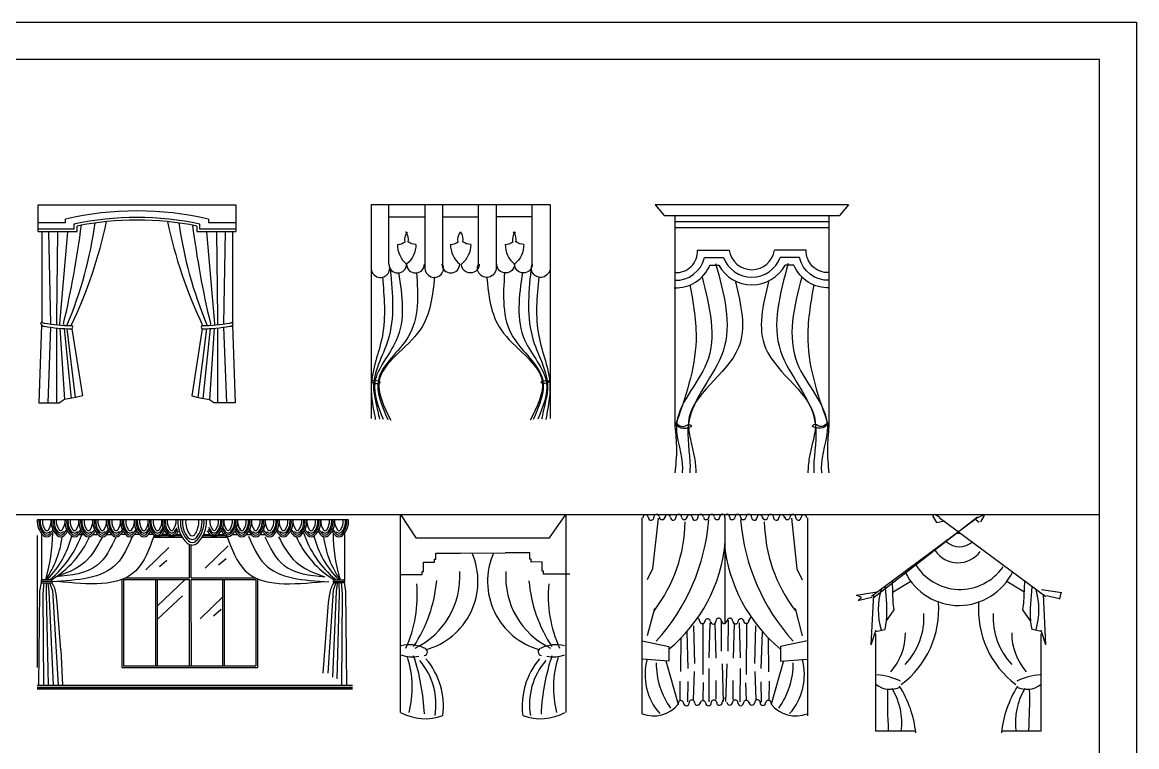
# Model space of a CAD drawing. Header units: inches. Extents: x 9.8 to 52.3, y 14.9 to 39.7.
# Drawn here: x 20.73 to 30.85, y 33.09 to 39.67 of the extents above; entities that cross this region are included whole.
import ezdxf

# ---------------------------------------------------------------- set-up
doc = ezdxf.new("R2010")
doc.units = ezdxf.units.IN
doc.header["$MEASUREMENT"] = 0
for name, color, linetype in [('02', 2, 'Continuous'), ('4', 4, 'Continuous'), ('kadrbm', 4, 'Continuous')]:
    doc.layers.add(name, color=color, linetype=linetype)

# ---------------------------------------------------------------- blocks, each defined once
blk = doc.blocks.new('kadrbm')
at = {"layer": 'kadrbm', "color": 4}
blk.add_lwpolyline([(0, 0), (0, 24.797), (21, 24.797), (21, 0), (0, 0)], close=True, dxfattribs=at)
blk.add_lwpolyline([(20.663, 0.326), (20.663, 24.46), (0.337, 24.46), (0.337, 0.326), (20.663, 0.326)], dxfattribs=at)

msp = doc.modelspace()

# ---------------------------------------------------------------- linework, layer by layer
at = {"layer": '02'}
for p, q in [((20.87, 38.01), (22.666, 38.01)), ((20.87, 37.768), (20.87, 38.01)), ((22.666, 38.01), (22.666, 37.768)), ((25.519, 38.01), (23.893, 38.01)), ((23.893, 38.01), (23.893, 36.069)), ((25.519, 38.01), (25.519, 36.069)), ((20.87, 37.85), (21.12, 37.85)), ((21.12, 37.85), (21.12, 37.88)), ((22.416, 37.88), (22.416, 37.85)), ((22.416, 37.85), (22.666, 37.85)), ((21.196, 37.79), (20.87, 37.79)), ((20.87, 37.768), (21.225, 37.768)), ((20.903, 37.768), (20.903, 36.946)), ((20.966, 37.768), (20.983, 36.928)), ((21.047, 37.764), (21.038, 36.981)), ((21.137, 37.764), (21.065, 36.931)), ((21.196, 37.835), (21.196, 37.79)), ((21.225, 37.768), (21.225, 37.818)), ((22.312, 37.818), (22.312, 37.768)), ((22.312, 37.768), (22.666, 37.768)), ((22.34, 37.79), (22.34, 37.835)), ((22.666, 37.79), (22.34, 37.79)), ((22.4, 37.764), (22.472, 36.931)), ((22.49, 37.764), (22.499, 36.981)), ((22.57, 37.768), (22.553, 36.928)), ((22.634, 37.768), (22.634, 36.946)), ((20.896, 36.935), (20.898, 36.94)), ((20.899, 36.922), (20.896, 36.935)), ((21.038, 36.981), (21.038, 36.921)), ((22.499, 36.981), (22.499, 36.921)), ((22.64, 36.935), (22.638, 36.94)), ((22.638, 36.922), (22.64, 36.935)), ((20.902, 36.916), (20.876, 36.211)), ((20.983, 36.899), (20.957, 36.211)), ((21.038, 36.893), (21.038, 36.211)), ((21.065, 36.931), (21.065, 36.919)), ((21.067, 36.89), (21.11, 36.24)), ((21.101, 36.929), (21.103, 36.916)), ((21.106, 36.887), (21.171, 36.251)), ((21.211, 36.259), (21.135, 36.885)), ((21.171, 36.913), (21.172, 36.913)), ((21.176, 36.884), (21.272, 36.275)), ((22.36, 36.884), (22.265, 36.275)), ((22.325, 36.259), (22.402, 36.885)), ((22.365, 36.913), (22.365, 36.913)), ((22.431, 36.887), (22.365, 36.251)), ((22.469, 36.89), (22.427, 36.24)), ((22.435, 36.929), (22.434, 36.916)), ((22.472, 36.931), (22.471, 36.919)), ((22.499, 36.893), (22.499, 36.211)), ((22.553, 36.899), (22.58, 36.211)), ((22.634, 36.916), (22.661, 36.211)), ((21.11, 36.24), (21.065, 36.211)), ((21.211, 36.259), (21.11, 36.24)), ((21.272, 36.275), (21.211, 36.259)), ((22.265, 36.275), (22.325, 36.259)), ((22.325, 36.259), (22.427, 36.24)), ((22.427, 36.24), (22.472, 36.211)), ((20.876, 36.211), (21.065, 36.211)), ((22.661, 36.211), (22.472, 36.211)), ((20.863, 35.198), (23.724, 35.198)), ((23.688, 35.147), (20.863, 35.147)), ((20.9, 35.026), (20.9, 34.6)), ((21.239, 35.014), (21.289, 35.014)), ((21.365, 35.014), (21.415, 35.014)), ((21.491, 35.014), (21.541, 35.014)), ((21.667, 35.014), (21.617, 35.014)), ((21.793, 35.014), (21.743, 35.014)), ((21.919, 35.014), (21.866, 35.014)), ((22.048, 35.014), (21.992, 35.014)), ((22.121, 35.014), (22.171, 35.014)), ((22.369, 35.014), (22.433, 35.014)), ((22.505, 35.014), (22.559, 35.014)), ((22.632, 35.014), (22.683, 35.016)), ((22.758, 35.014), (22.808, 35.014)), ((22.884, 35.014), (22.934, 35.014)), ((23.651, 35.026), (23.651, 34.6)), ((20.863, 35.005), (20.863, 33.805)), ((21.918, 34.99), (22.179, 34.99)), ((21.924, 35.006), (22.17, 35.006)), ((22.244, 34.621), (22.244, 34.924)), ((22.26, 34.621), (22.26, 34.924)), ((22.36, 34.99), (22.589, 34.99)), ((22.369, 35.006), (22.583, 35.006)), ((21.666, 34.621), (22.244, 34.621)), ((22.26, 34.621), (22.846, 34.621)), ((22.862, 34.612), (22.862, 33.805)), ((20.886, 34.499), (20.9, 34.578)), ((20.898, 34.595), (20.898, 34.583)), ((20.998, 34.589), (20.898, 34.589)), ((20.991, 34.602), (20.905, 34.602)), ((20.905, 34.575), (20.991, 34.575)), ((20.917, 34.472), (20.923, 34.548)), ((20.923, 34.548), (20.926, 34.575)), ((20.945, 34.481), (20.947, 34.574)), ((20.971, 34.496), (20.962, 34.574)), ((21, 34.508), (20.977, 34.574)), ((20.998, 34.583), (20.998, 34.595)), ((21, 34.508), (21.052, 33.645)), ((21.63, 34.606), (21.63, 33.805)), ((21.646, 34.605), (22.244, 34.605)), ((21.646, 34.605), (21.646, 33.821)), ((21.938, 33.821), (21.938, 34.605)), ((21.954, 33.821), (21.954, 34.605)), ((22.246, 33.821), (22.244, 34.605)), ((22.26, 34.605), (22.846, 34.605)), ((22.262, 33.822), (22.26, 34.605)), ((22.547, 33.821), (22.547, 34.605)), ((22.563, 33.821), (22.563, 34.605)), ((22.846, 34.605), (22.846, 33.821)), ((23.505, 33.756), (23.551, 34.508)), ((23.551, 34.508), (23.574, 34.574)), ((23.553, 34.583), (23.553, 34.595)), ((23.553, 34.589), (23.653, 34.589)), ((23.56, 34.602), (23.646, 34.602)), ((23.646, 34.575), (23.56, 34.575)), ((23.58, 34.496), (23.59, 34.574)), ((23.606, 34.481), (23.604, 34.574)), ((23.628, 34.548), (23.626, 34.575)), ((23.634, 34.472), (23.628, 34.548)), ((23.665, 34.499), (23.651, 34.578)), ((23.653, 34.595), (23.653, 34.583)), ((20.878, 33.645), (20.886, 34.499)), ((20.922, 33.645), (20.917, 34.472)), ((20.966, 33.645), (20.945, 34.481)), ((21.009, 33.645), (20.971, 34.496)), ((21.044, 34.395), (21.033, 34.475)), ((23.507, 34.395), (23.518, 34.475)), ((23.546, 33.719), (23.58, 34.496)), ((23.587, 33.703), (23.606, 34.481)), ((23.629, 33.645), (23.634, 34.472)), ((23.674, 33.645), (23.665, 34.499)), ((21.076, 33.966), (21.044, 34.395)), ((23.46, 33.756), (23.507, 34.395)), ((21.076, 33.966), (21.092, 33.645)), ((21.63, 33.805), (22.862, 33.805)), ((21.646, 33.821), (22.846, 33.821)), ((20.863, 33.645), (23.724, 33.645)), ((20.863, 33.629), (23.724, 33.629)), ((20.863, 33.621), (23.724, 33.621)), ((20.863, 33.613), (23.724, 33.613))]:
    msp.add_line(p, q, dxfattribs=at)
for points in [[(23.893, 37.436, 1.246318), (24.055, 37.472), (24.055, 38.01)], [(24.382, 38.01), (24.382, 37.436, 1.246318), (24.544, 37.472), (24.544, 38.01)], [(25.03, 38.01), (25.03, 37.436, -1.246318), (24.868, 37.472), (24.868, 38.01)], [(25.519, 37.436, -1.246318), (25.357, 37.472), (25.357, 38.01)], [(24.203, 37.672, -0.232916), (24.224, 37.764, -0.471873)], [(24.23, 37.672, 0.232916), (24.208, 37.764, 0.471873)], [(24.684, 37.672, -0.232916), (24.706, 37.764, -0.471873)], [(24.728, 37.672, 0.232916), (24.706, 37.764, 0.471873)], [(25.182, 37.672, -0.232916), (25.204, 37.764, -0.471873)], [(25.209, 37.672, 0.232916), (25.188, 37.764, 0.471873)], [(24.132, 37.651, 0.166512), (24.202, 37.675, 0.166512)], [(24.132, 37.651, 0.22649), (24.216, 37.472, 2.110168)], [(24.3, 37.651, -0.22649), (24.216, 37.472, -2.110168)], [(24.3, 37.651, -0.166512), (24.231, 37.675, -0.166512)], [(24.614, 37.651, 0.166512), (24.684, 37.675, 0.166512)], [(24.614, 37.651, 0.22649), (24.698, 37.472, 2.110168)], [(24.798, 37.651, -0.22649), (24.714, 37.472, -2.110168)], [(24.798, 37.651, -0.166512), (24.728, 37.675, -0.166512)], [(25.112, 37.651, 0.166512), (25.181, 37.675, 0.166512)], [(25.112, 37.651, 0.22649), (25.196, 37.472, 2.110168)], [(25.28, 37.651, -0.22649), (25.196, 37.472, -2.110168)], [(25.28, 37.651, -0.166512), (25.21, 37.675, -0.166512)], [(26.652, 37.394, 0.441829), (26.858, 37.599), (27.146, 37.599, 0.865711), (27.557, 37.599)], [(28.05, 37.394, -0.441829), (27.845, 37.599), (27.557, 37.599, -0.372722)], [(24.055, 37.472, 1), (24.216, 37.472, -1)], [(24.216, 37.472, 1), (24.378, 37.472, -1)], [(24.537, 37.472, 1), (24.698, 37.472, -1)], [(24.876, 37.472, -1), (24.714, 37.472, 1)], [(25.196, 37.472, -1), (25.034, 37.472, 1)], [(25.357, 37.472, -1), (25.196, 37.472, 1)], [(26.646, 37.257, 0.316065), (26.97, 37.462), (27.05, 37.462, 0.589997), (27.653, 37.462)], [(26.649, 37.325, 0.362753), (26.92, 37.531), (27.093, 37.531, 0.689486), (27.609, 37.531)], [(28.054, 37.325, -0.362753), (27.783, 37.531), (27.609, 37.531, -0.311329)], [(28.057, 37.257, -0.316065), (27.733, 37.462), (27.653, 37.462, -0.273011)]]:
    msp.add_lwpolyline(points, format="xyb", dxfattribs=at)
for points in [[(28.228, 38.01), (26.474, 38.01), (26.556, 37.914), (28.146, 37.914)], [(28.228, 38.01), (28.146, 37.914)], [(24.055, 37.902), (24.382, 37.902)], [(24.544, 37.902), (24.868, 37.902)], [(25.357, 37.902), (25.03, 37.902)], [(26.652, 37.914), (26.652, 35.997)], [(26.652, 37.859), (28.05, 37.859)], [(28.05, 37.914), (28.05, 35.997)], [(26.652, 37.805), (28.05, 37.805)], [(23.896, 36.405), (23.904, 36.398), (23.916, 36.393), (23.929, 36.39), (23.942, 36.388), (23.955, 36.388), (23.966, 36.39), (23.974, 36.392), (23.977, 36.395), (23.975, 36.399), (23.968, 36.404), (23.958, 36.408), (23.946, 36.411), (23.932, 36.413), (23.918, 36.413), (23.906, 36.411), (23.896, 36.405)], [(25.516, 36.405), (25.508, 36.398), (25.497, 36.393), (25.483, 36.39), (25.47, 36.388), (25.457, 36.388), (25.446, 36.39), (25.438, 36.392), (25.435, 36.395), (25.437, 36.399), (25.444, 36.404), (25.454, 36.408), (25.466, 36.411), (25.48, 36.413), (25.494, 36.413), (25.506, 36.411), (25.516, 36.405)]]:
    msp.add_lwpolyline(points, dxfattribs=at)
for centre, major_axis, ratio, start_param, end_param in [((21.768, 36.181), (-2.259, 0), 0.785258, 4.421379, 5.003399), ((15.576, 38.344), (-5.847, 0), 0.785258, 2.825042, 3.033014), ((15.143, 38.676), (6.433, 0), 0.785258, -0.356393, -0.162519), ((21.768, 36.181), (2.183, 0), 0.785258, 1.305693, 1.835899), ((21.768, 36.181), (-2.154, 0), 0.785258, 4.457423, 4.967355), ((28.393, 38.676), (-6.433, 0), 0.785258, 0.162519, 0.356393), ((27.961, 38.344), (-5.847, 0), 0.785258, 0.108579, 0.316551), ((7.163, 38.947), (-14.173, 0), 0.785258, 2.959316, 3.040703), ((36.373, 38.947), (-14.173, 0), 0.785258, 0.100889, 0.182277), ((20.922, 36.933), (0.0258, 0), 0.785258, 2.418092, 2.742454), ((20.925, 36.957), (0.0261, 0), 0.785258, 3.704486, 4.770956), ((21.221, 38.03), (-1.424, 0), 0.785258, 1.361908, 1.537772), ((22.315, 38.03), (1.424, 0), 0.785258, -1.537772, -1.361908), ((22.612, 36.957), (0.0261, 0), 0.785258, 4.653822, 5.720292), ((22.614, 36.933), (-0.0258, 0), 0.785258, 3.540732, 3.865093), ((20.924, 36.928), (-0.0261, 0), 0.785258, -0.042848, 1.629363), ((21.22, 38.001), (-1.424, 0), 0.785258, 1.361908, 1.541159), ((21.162, 36.897), (-0.0235, 0), 0.785258, 2.307352, 4.14337), ((22.375, 36.897), (0.0235, 0), 0.785258, 2.139815, 3.975833), ((22.316, 38.001), (1.424, 0), 0.785258, -1.541159, -1.361908), ((22.613, 36.928), (-0.0261, 0), 0.785258, 1.512229, 3.18444), ((21.042, 35.133), (-0.18, 0), 0.971803, 6.207167, 7.091627), ((21.042, 35.133), (0.165, 0), 0.971803, 3.058696, 3.950035), ((21.042, 35.133), (0.153, 0), 0.971803, 3.05204, 3.816345), ((21.042, 35.133), (-0.133, 0), 0.971803, 6.193632, 6.911829), ((20.856, 35.133), (0.133, 0), 0.971803, 5.654541, 6.372738), ((21.168, 35.133), (-0.18, 0), 0.971803, 6.207167, 7.091627), ((21.168, 35.133), (0.165, 0), 0.971803, 3.058696, 3.950035), ((21.168, 35.133), (0.153, 0), 0.971803, 3.05204, 3.816345), ((21.168, 35.133), (-0.133, 0), 0.971803, 6.193632, 6.911829), ((20.982, 35.133), (0.133, 0), 0.971803, 5.654541, 6.372738), ((21.294, 35.133), (-0.18, 0), 0.971803, 6.207167, 7.091627), ((21.294, 35.133), (0.165, 0), 0.971803, 3.058696, 3.950035), ((21.294, 35.133), (0.153, 0), 0.971803, 3.05204, 3.816345), ((21.294, 35.133), (-0.133, 0), 0.971803, 6.193632, 6.911829), ((21.108, 35.133), (0.133, 0), 0.971803, 5.654541, 6.372738), ((21.42, 35.133), (-0.18, 0), 0.971803, 6.207167, 7.091627), ((21.42, 35.133), (0.165, 0), 0.971803, 3.058696, 3.950035), ((21.42, 35.133), (0.153, 0), 0.971803, 3.05204, 3.816345), ((21.42, 35.133), (-0.133, 0), 0.971803, 6.193632, 6.911829), ((21.234, 35.133), (0.133, 0), 0.971803, 5.654541, 6.372738), ((21.546, 35.133), (-0.18, 0), 0.971803, 6.207167, 7.091627), ((21.546, 35.133), (-0.165, 0), 0.971803, 6.200288, 7.091627), ((21.546, 35.133), (0.153, 0), 0.971803, 3.05204, 3.816345), ((21.546, 35.133), (-0.133, 0), 0.971803, 6.193632, 6.911829), ((21.36, 35.133), (0.133, 0), 0.971803, 5.654541, 6.372738), ((21.672, 35.133), (-0.18, 0), 0.971803, 6.207167, 7.091627), ((21.672, 35.133), (0.165, 0), 0.971803, 3.058696, 3.950035), ((21.672, 35.133), (0.153, 0), 0.971803, 3.05204, 3.816345), ((21.672, 35.133), (-0.133, 0), 0.971803, 6.193632, 6.911829), ((21.486, 35.133), (0.133, 0), 0.971803, 5.654541, 6.372738), ((21.798, 35.133), (-0.18, 0), 0.971803, 6.207167, 7.091627), ((21.798, 35.133), (0.165, 0), 0.971803, 3.058696, 3.950035), ((21.798, 35.133), (0.153, 0), 0.971803, 3.05204, 3.816345), ((21.798, 35.133), (-0.133, 0), 0.971803, 6.193632, 6.911829), ((21.612, 35.133), (0.133, 0), 0.971803, 5.654541, 6.372738), ((21.924, 35.133), (-0.18, 0), 0.971803, 6.207167, 7.091627), ((21.924, 35.133), (0.165, 0), 0.971803, 3.058696, 3.950035), ((21.924, 35.133), (0.153, 0), 0.971803, 3.05204, 3.816345), ((21.924, 35.133), (-0.133, 0), 0.971803, 6.193632, 6.911829), ((21.738, 35.133), (0.133, 0), 0.971803, 5.654541, 6.372738), ((22.047, 35.133), (-0.18, 0), 0.971803, 6.207167, 7.091627), ((22.047, 35.133), (0.165, 0), 0.971803, 3.058696, 3.950035), ((22.047, 35.133), (0.153, 0), 0.971803, 3.05204, 3.816345), ((22.047, 35.133), (-0.133, 0), 0.971803, 6.193632, 6.911829), ((21.861, 35.133), (0.133, 0), 0.971803, 5.654541, 6.372738), ((22.176, 35.133), (-0.18, 0), 0.971803, 6.207167, 7.091627), ((22.176, 35.133), (0.165, 0), 0.971803, 3.058696, 3.950035), ((22.176, 35.133), (0.153, 0), 0.971803, 3.05204, 3.816345), ((22.176, 35.133), (-0.133, 0), 0.971803, 6.193632, 6.911829), ((21.99, 35.133), (0.133, 0), 0.971803, 5.654541, 6.372738), ((22.409, 35.127), (-0.27, 0), 0.971803, 6.207167, 7.091627), ((22.409, 35.127), (-0.247, 0), 0.971803, 6.200288, 7.091627), ((22.409, 35.127), (-0.229, 0), 0.971803, 6.193632, 6.957938), ((22.409, 35.127), (-0.199, 0), 0.971803, 6.193632, 6.911829), ((22.13, 35.127), (0.199, 0), 0.971803, 5.654541, 6.372738), ((22.13, 35.127), (-0.247, 0), 0.971803, 2.333151, 3.224489), ((22.13, 35.127), (-0.229, 0), 0.971803, 2.46684, 3.231146), ((22.13, 35.127), (-0.27, 0), 0.971803, 2.333151, 3.217611), ((22.562, 35.136), (0.133, 0), 0.971803, 3.05204, 3.770237), ((22.376, 35.136), (-0.133, 0), 0.971803, 2.512949, 3.231146), ((22.376, 35.136), (-0.165, 0), 0.971803, 2.333151, 3.224489), ((22.376, 35.136), (-0.153, 0), 0.971803, 2.46684, 3.231146), ((22.376, 35.136), (0.18, 0), 0.971803, 5.474743, 6.359204), ((22.688, 35.136), (0.133, 0), 0.971803, 3.05204, 3.770237), ((22.502, 35.136), (-0.133, 0), 0.971803, 2.512949, 3.231146), ((22.502, 35.136), (-0.165, 0), 0.971803, 2.333151, 3.224489), ((22.502, 35.136), (-0.153, 0), 0.971803, 2.46684, 3.231146), ((22.502, 35.136), (0.18, 0), 0.971803, 5.474743, 6.359204), ((22.813, 35.133), (0.133, 0), 0.971803, 3.05204, 3.770237), ((22.814, 35.136), (0.133, 0), 0.971803, 3.05204, 3.770237), ((22.627, 35.133), (-0.133, 0), 0.971803, 2.512949, 3.231146), ((22.627, 35.133), (0.165, 0), 0.971803, 5.474743, 6.366082), ((22.627, 35.133), (0.153, 0), 0.971803, 5.608432, 6.372738), ((22.627, 35.133), (-0.18, 0), 0.971803, 2.333151, 3.217611), ((22.939, 35.133), (0.133, 0), 0.971803, 3.05204, 3.770237), ((22.753, 35.133), (-0.133, 0), 0.971803, 2.512949, 3.231146), ((22.753, 35.133), (0.165, 0), 0.971803, 5.474743, 6.366082), ((22.753, 35.133), (0.153, 0), 0.971803, 5.608432, 6.372738), ((22.753, 35.133), (-0.18, 0), 0.971803, 2.333151, 3.217611), ((23.065, 35.133), (0.133, 0), 0.971803, 3.05204, 3.770237), ((22.879, 35.133), (-0.133, 0), 0.971803, 2.512949, 3.231146), ((22.879, 35.133), (0.165, 0), 0.971803, 5.474743, 6.366082), ((22.879, 35.133), (0.153, 0), 0.971803, 5.608432, 6.372738), ((22.879, 35.133), (-0.18, 0), 0.971803, 2.333151, 3.217611), ((23.191, 35.133), (0.133, 0), 0.971803, 3.05204, 3.770237), ((23.005, 35.133), (-0.133, 0), 0.971803, 2.512949, 3.231146), ((23.005, 35.133), (-0.165, 0), 0.971803, 2.333151, 3.224489), ((23.005, 35.133), (0.153, 0), 0.971803, 5.608432, 6.372738), ((23.005, 35.133), (-0.18, 0), 0.971803, 2.333151, 3.217611), ((23.317, 35.133), (0.133, 0), 0.971803, 3.05204, 3.770237), ((23.131, 35.133), (-0.133, 0), 0.971803, 2.512949, 3.231146), ((23.131, 35.133), (-0.165, 0), 0.971803, 2.333151, 3.224489), ((23.131, 35.133), (0.153, 0), 0.971803, 5.608432, 6.372738), ((23.131, 35.133), (-0.18, 0), 0.971803, 2.333151, 3.217611), ((23.443, 35.133), (0.133, 0), 0.971803, 3.05204, 3.770237), ((23.257, 35.133), (-0.133, 0), 0.971803, 2.512949, 3.231146), ((23.257, 35.133), (-0.165, 0), 0.971803, 2.333151, 3.224489), ((23.257, 35.133), (0.153, 0), 0.971803, 5.608432, 6.372738), ((23.257, 35.133), (-0.18, 0), 0.971803, 2.333151, 3.217611), ((23.569, 35.133), (0.133, 0), 0.971803, 3.05204, 3.770237), ((23.383, 35.133), (-0.133, 0), 0.971803, 2.512949, 3.231146), ((23.383, 35.133), (0.165, 0), 0.971803, 5.474743, 6.366082), ((23.383, 35.133), (0.153, 0), 0.971803, 5.608432, 6.372738), ((23.383, 35.133), (0.18, 0), 0.971803, 5.474743, 6.359204), ((23.695, 35.133), (0.133, 0), 0.971803, 3.05204, 3.770237), ((23.509, 35.133), (-0.133, 0), 0.971803, 2.512949, 3.231146), ((23.509, 35.133), (-0.165, 0), 0.971803, 2.333151, 3.224489), ((23.509, 35.133), (0.153, 0), 0.971803, 5.608432, 6.372738), ((23.509, 35.133), (-0.18, 0), 0.971803, 2.333151, 3.217611), ((20.949, 35.061), (-0.0337, 0), 0.971803, 0.674753, 2.46684), ((20.949, 35.039), (0.0304, 0), 0.971803, 3.950035, 5.474743), ((20.949, 35.068), (-0.0182, 0), 0.971803, 0.628644, 2.512949), ((19.325, 35.047), (-1.678, 0), 0.971803, 2.865215, 3.128699), ((20.856, 35.133), (0.165, 0), 0.971803, 5.474743, 5.821714), ((20.363, 35.313), (-0.953, 0), 0.971803, 2.272768, 2.831987), ((20.856, 35.133), (0.18, 0), 0.971803, 5.474743, 5.761597), ((21.075, 35.061), (0.0337, 0), 0.971803, 3.816345, 5.608432), ((21.075, 35.039), (0.0304, 0), 0.971803, 3.950035, 5.474743), ((21.075, 35.068), (-0.0182, 0), 0.971803, 0.628644, 2.512949), ((20.982, 35.133), (0.165, 0), 0.971803, 5.474743, 5.821714), ((20.982, 35.133), (0.18, 0), 0.971803, 5.474743, 5.761597), ((21.201, 35.061), (0.0337, 0), 0.971803, 3.816345, 5.608432), ((21.201, 35.039), (0.0304, 0), 0.971803, 3.950035, 5.474743), ((21.201, 35.068), (-0.0182, 0), 0.971803, 0.628644, 2.512949), ((21.108, 35.133), (0.165, 0), 0.971803, 5.474743, 5.821714), ((21.108, 35.133), (0.18, 0), 0.971803, 5.474743, 5.761597), ((21.327, 35.061), (0.0337, 0), 0.971803, 3.816345, 5.608432), ((21.327, 35.039), (0.0304, 0), 0.971803, 3.950035, 5.474743), ((21.327, 35.068), (-0.0182, 0), 0.971803, 0.628644, 2.512949), ((21.234, 35.133), (0.165, 0), 0.971803, 5.474743, 5.821714), ((21.234, 35.133), (0.18, 0), 0.971803, 5.474743, 5.761597), ((21.453, 35.061), (0.0337, 0), 0.971803, 3.816345, 5.608432), ((21.453, 35.039), (0.0304, 0), 0.971803, 3.950035, 5.474743), ((21.453, 35.068), (-0.0182, 0), 0.971803, 0.628644, 2.512949), ((21.36, 35.133), (0.165, 0), 0.971803, 5.474743, 5.821714), ((21.36, 35.133), (0.18, 0), 0.971803, 5.474743, 5.761597), ((21.579, 35.061), (0.0337, 0), 0.971803, 3.816345, 5.608432), ((21.579, 35.039), (0.0304, 0), 0.971803, 3.950035, 5.474743), ((21.579, 35.068), (0.0182, 0), 0.971803, 3.770237, 5.654541), ((21.486, 35.133), (0.165, 0), 0.971803, 5.474743, 5.821714), ((21.486, 35.133), (-0.18, 0), 0.971803, 2.333151, 2.620005), ((21.705, 35.061), (0.0337, 0), 0.971803, 3.816345, 5.608432), ((21.705, 35.039), (0.0304, 0), 0.971803, 3.950035, 5.474743), ((21.705, 35.068), (-0.0182, 0), 0.971803, 0.628644, 2.512949), ((21.612, 35.133), (0.165, 0), 0.971803, 5.474743, 5.821714), ((21.612, 35.133), (0.18, 0), 0.971803, 5.474743, 5.761597), ((21.831, 35.061), (0.0337, 0), 0.971803, 3.816345, 5.608432), ((21.831, 35.039), (0.0304, 0), 0.971803, 3.950035, 5.474743), ((21.831, 35.068), (-0.0182, 0), 0.971803, 0.628644, 2.512949), ((21.738, 35.133), (0.165, 0), 0.971803, 5.474743, 5.821714), ((21.738, 35.133), (0.153, 0), 0.971803, 5.608432, 5.89691), ((21.738, 35.133), (0.18, 0), 0.971803, 5.474743, 5.761597), ((21.954, 35.061), (0.0337, 0), 0.971803, 3.816345, 5.608432), ((21.954, 35.039), (0.0304, 0), 0.971803, 3.950035, 5.474743), ((21.954, 35.068), (0.0182, 0), 0.971803, 3.770237, 5.654541), ((21.861, 35.133), (0.165, 0), 0.971803, 5.474743, 5.821714), ((21.861, 35.133), (0.153, 0), 0.971803, 5.608432, 5.89691), ((21.861, 35.133), (0.18, 0), 0.971803, 5.474743, 5.761597), ((21.868, 35.133), (0.153, 0), 0.971803, 5.608432, 5.89691), ((22.083, 35.061), (0.0337, 0), 0.971803, 3.816345, 5.608432), ((22.083, 35.039), (0.0304, 0), 0.971803, 3.950035, 5.474743), ((22.083, 35.068), (-0.0182, 0), 0.971803, 0.628644, 2.512949), ((21.99, 35.133), (0.165, 0), 0.971803, 5.474743, 5.821714), ((21.99, 35.133), (0.153, 0), 0.971803, 5.608432, 5.89691), ((21.99, 35.133), (0.18, 0), 0.971803, 5.474743, 5.761597), ((22.27, 35.028), (0.0272, 0), 0.971803, 3.770237, 5.654541), ((22.562, 35.136), (0.18, 0), 0.971803, 3.663181, 3.950035), ((22.562, 35.136), (0.165, 0), 0.971803, 3.603064, 3.950035), ((22.562, 35.136), (-0.153, 0), 0.971803, 0.386275, 0.674753), ((22.469, 35.063), (0.0337, 0), 0.971803, 3.816345, 5.608432), ((22.469, 35.041), (-0.0304, 0), 0.971803, 0.808442, 2.333151), ((22.469, 35.07), (-0.0182, 0), 0.971803, 0.628644, 2.512949), ((22.688, 35.136), (0.18, 0), 0.971803, 3.663181, 3.950035), ((22.688, 35.136), (0.165, 0), 0.971803, 3.603064, 3.950035), ((22.688, 35.136), (-0.153, 0), 0.971803, 0.386275, 0.674753), ((22.595, 35.063), (0.0337, 0), 0.971803, 3.816345, 5.608432), ((22.595, 35.041), (0.0304, 0), 0.971803, 3.950035, 5.474743), ((22.595, 35.07), (-0.0182, 0), 0.971803, 0.628644, 2.512949), ((22.813, 35.133), (0.18, 0), 0.971803, 3.663181, 3.950035), ((22.813, 35.133), (0.165, 0), 0.971803, 3.603064, 3.950035), ((22.813, 35.133), (0.153, 0), 0.971803, 3.527868, 3.816345), ((22.72, 35.061), (0.0337, 0), 0.971803, 3.816345, 5.608432), ((22.72, 35.039), (0.0304, 0), 0.971803, 3.950035, 5.474743), ((22.72, 35.068), (-0.0182, 0), 0.971803, 0.628644, 2.512949), ((22.939, 35.133), (0.18, 0), 0.971803, 3.663181, 3.950035), ((22.939, 35.133), (0.165, 0), 0.971803, 3.603064, 3.950035), ((22.846, 35.061), (-0.0337, 0), 0.971803, 0.674753, 2.46684), ((22.846, 35.039), (-0.0304, 0), 0.971803, 0.808442, 2.333151), ((22.846, 35.068), (-0.0182, 0), 0.971803, 0.628644, 2.512949), ((23.065, 35.133), (0.18, 0), 0.971803, 3.663181, 3.950035), ((23.065, 35.133), (-0.165, 0), 0.971803, 0.461471, 0.808442), ((22.972, 35.061), (0.0337, 0), 0.971803, 3.816345, 5.608432), ((22.972, 35.039), (0.0304, 0), 0.971803, 3.950035, 5.474743), ((22.972, 35.068), (-0.0182, 0), 0.971803, 0.628644, 2.512949), ((23.191, 35.133), (0.18, 0), 0.971803, 3.663181, 3.950035), ((23.191, 35.133), (-0.165, 0), 0.971803, 0.461471, 0.808442), ((23.098, 35.061), (0.0337, 0), 0.971803, 3.816345, 5.608432), ((23.098, 35.039), (-0.0304, 0), 0.971803, 0.808442, 2.333151), ((23.098, 35.068), (-0.0182, 0), 0.971803, 0.628644, 2.512949), ((23.317, 35.133), (0.18, 0), 0.971803, 3.663181, 3.950035), ((23.317, 35.133), (0.165, 0), 0.971803, 3.603064, 3.950035), ((23.224, 35.061), (0.0337, 0), 0.971803, 3.816345, 5.608432), ((23.224, 35.039), (-0.0304, 0), 0.971803, 0.808442, 2.333151), ((23.224, 35.068), (-0.0182, 0), 0.971803, 0.628644, 2.512949), ((24.188, 35.313), (0.953, 0), 0.971803, 3.451199, 4.010417), ((23.443, 35.133), (0.18, 0), 0.971803, 3.663181, 3.950035), ((23.443, 35.133), (-0.165, 0), 0.971803, 0.461471, 0.808442), ((23.35, 35.061), (0.0337, 0), 0.971803, 3.816345, 5.608432), ((23.35, 35.039), (-0.0304, 0), 0.971803, 0.808442, 2.333151), ((23.35, 35.068), (0.0182, 0), 0.971803, 3.770237, 5.654541), ((23.569, 35.133), (0.18, 0), 0.971803, 3.663181, 3.950035), ((23.569, 35.133), (0.165, 0), 0.971803, 3.603064, 3.950035), ((23.476, 35.061), (0.0337, 0), 0.971803, 3.816345, 5.608432), ((23.476, 35.039), (0.0304, 0), 0.971803, 3.950035, 5.474743), ((23.476, 35.068), (-0.0182, 0), 0.971803, 0.628644, 2.512949), ((23.695, 35.133), (0.18, 0), 0.971803, 3.663181, 3.950035), ((23.695, 35.133), (-0.165, 0), 0.971803, 0.461471, 0.808442), ((25.226, 35.047), (-1.678, 0), 0.971803, 0.012894, 0.276377), ((23.602, 35.061), (-0.0337, 0), 0.971803, 0.674753, 2.46684), ((23.602, 35.039), (-0.0304, 0), 0.971803, 0.808442, 2.333151), ((23.602, 35.068), (0.0182, 0), 0.971803, 3.770237, 5.654541), ((20.949, 35.039), (0.0453, 0), 0.971803, 3.950035, 5.474743), ((20.152, 35.11), (-0.945, 0), 0.971803, 2.554697, 3.015139), ((20.293, 35.213), (-0.91, 0), 0.971803, 2.38422, 2.896418), ((20.52, 35.335), (-0.889, 0), 0.971803, 2.129393, 2.741099), ((21.075, 35.039), (-0.0453, 0), 0.971803, 0.808442, 2.333151), ((21.201, 35.039), (-0.0453, 0), 0.971803, 0.808442, 2.333151), ((21.327, 35.039), (-0.0453, 0), 0.971803, 0.808442, 2.333151), ((21.453, 35.039), (-0.0453, 0), 0.971803, 0.808442, 2.333151), ((21.579, 35.039), (-0.0453, 0), 0.971803, 0.808442, 2.333151), ((21.705, 35.039), (0.0453, 0), 0.971803, 3.950035, 5.474743), ((21.831, 35.039), (0.0453, 0), 0.971803, 3.950035, 5.474743), ((21.954, 35.039), (-0.0453, 0), 0.971803, 0.808442, 2.333151), ((22.083, 35.039), (-0.0453, 0), 0.971803, 0.808442, 2.333151), ((22.27, 34.985), (-0.068, 0), 0.971803, 0.808442, 2.333151), ((22.27, 35.019), (-0.0506, 0), 0.971803, 0.674753, 2.46684), ((22.27, 34.985), (-0.0456, 0), 0.971803, 0.808442, 2.333151), ((22.469, 35.041), (0.0453, 0), 0.971803, 3.950035, 5.474743), ((22.595, 35.041), (-0.0453, 0), 0.971803, 0.808442, 2.333151), ((22.72, 35.039), (-0.0453, 0), 0.971803, 0.808442, 2.333151), ((22.846, 35.039), (0.0453, 0), 0.971803, 3.950035, 5.474743), ((22.972, 35.039), (-0.0453, 0), 0.971803, 0.808442, 2.333151), ((23.098, 35.039), (0.0453, 0), 0.971803, 3.950035, 5.474743), ((23.224, 35.039), (0.0453, 0), 0.971803, 3.950035, 5.474743), ((24.031, 35.335), (0.889, 0), 0.971803, 3.542087, 4.153792), ((23.35, 35.039), (0.0453, 0), 0.971803, 3.950035, 5.474743), ((24.258, 35.213), (-0.91, 0), 0.971803, 0.245174, 0.757373), ((23.476, 35.039), (-0.0453, 0), 0.971803, 0.808442, 2.333151), ((24.399, 35.11), (-0.945, 0), 0.971803, 0.126453, 0.586895), ((23.602, 35.039), (-0.0453, 0), 0.971803, 0.808442, 2.333151), ((20.905, 34.595), (0.00736, 0), 0.971803, 1.570796, 3.141593), ((20.905, 34.583), (-0.00736, 0), 0.971803, 0, 1.570796), ((20.991, 34.595), (-0.00736, 0), 0.971803, 3.141593, 4.712389), ((20.991, 34.583), (0.00736, 0), 0.971803, 4.712389, 6.283185), ((20.81, 34.455), (-0.224, 0), 0.971803, 3.230898, 3.733299), ((23.741, 34.455), (-0.224, 0), 0.971803, 5.691479, 6.19388), ((23.56, 34.595), (-0.00736, 0), 0.971803, 4.712389, 6.283185), ((23.56, 34.583), (0.00736, 0), 0.971803, 3.141593, 4.712389), ((23.646, 34.595), (0.00736, 0), 0.971803, 6.283185, 7.853982), ((23.646, 34.583), (-0.00736, 0), 0.971803, 1.570796, 3.141593)]:
    msp.add_ellipse(centre, major_axis=major_axis, ratio=ratio, start_param=start_param, end_param=end_param, dxfattribs=at)
for points, knots in [([(27.022, 37.476), (27.097, 37.202), (27.241, 36.676), (26.698, 36.149), (26.793, 35.743), (26.789, 35.593), (26.788, 35.576)], [0, 0, 0, 0, 1.574332, 3.014024, 3.798742, 3.900674, 3.900674, 3.900674, 3.900674]), ([(27.68, 37.476), (27.605, 37.202), (27.461, 36.676), (28.004, 36.149), (27.91, 35.743), (27.914, 35.593), (27.914, 35.576)], [0, 0, 0, 0, 1.574332, 3.014024, 3.798742, 3.900674, 3.900674, 3.900674, 3.900674]), ([(24.943, 37.357), (24.96, 37.187), (24.997, 36.811), (25.564, 36.5), (25.401, 36.176), (25.339, 36.053)], [0, 0, 0, 0, 0.752252, 1.658745, 2.213748, 2.213748, 2.213748, 2.213748]), ([(25.106, 37.395), (25.092, 37.188), (25.068, 36.814), (25.546, 36.472), (25.421, 36.185), (25.366, 36.059)], [0, 0, 0, 0, 0.888686, 1.604248, 2.166385, 2.166385, 2.166385, 2.166385]), ([(25.268, 37.395), (25.237, 37.181), (25.183, 36.817), (25.558, 36.433), (25.455, 36.177), (25.409, 36.064)], [0, 0, 0, 0, 0.93083, 1.580568, 2.091306, 2.091306, 2.091306, 2.091306]), ([(25.344, 37.416), (25.323, 37.2), (25.286, 36.83), (25.528, 36.451), (25.473, 36.205), (25.452, 36.112), (25.442, 36.064)], [0, 0, 0, 0, 0.963451, 1.645069, 1.851673, 2.077383, 2.077383, 2.077383, 2.077383]), ([(25.416, 37.353), (25.399, 37.174), (25.368, 36.837), (25.54, 36.458), (25.506, 36.198), (25.487, 36.098), (25.48, 36.059)], [0, 0, 0, 0, 0.80247, 1.512895, 1.79142, 1.973893, 1.973893, 1.973893, 1.973893]), ([(26.899, 37.353), (26.968, 37.083), (27.093, 36.593), (26.557, 36.092), (26.732, 35.729), (26.719, 35.588), (26.717, 35.575)], [0, 0, 0, 0, 1.543597, 2.801868, 3.56678, 3.643969, 3.643969, 3.643969, 3.643969]), ([(27.804, 37.353), (27.735, 37.083), (27.61, 36.593), (28.145, 36.092), (27.97, 35.729), (27.983, 35.588), (27.985, 35.575)], [0, 0, 0, 0, 1.543597, 2.801868, 3.56678, 3.643969, 3.643969, 3.643969, 3.643969]), ([(27.201, 37.312), (27.252, 37.1), (27.373, 36.604), (26.66, 36.213), (26.829, 35.776), (26.841, 35.621), (26.843, 35.576)], [0, 0, 0, 0, 1.191129, 2.789285, 3.447293, 3.710433, 3.710433, 3.710433, 3.710433]), ([(27.502, 37.312), (27.451, 37.1), (27.33, 36.604), (28.043, 36.213), (27.873, 35.776), (27.861, 35.621), (27.86, 35.576)], [0, 0, 0, 0, 1.191129, 2.789285, 3.447293, 3.710433, 3.710433, 3.710433, 3.710433]), ([(27.913, 37.284), (27.884, 37.115), (27.807, 36.678), (27.958, 36.256), (28.05, 35.997)], [0, 0, 0, 0, 1.006439, 2.593811, 2.593811, 2.593811, 2.593811]), ([(28.039, 36.029), (28.017, 36.01), (27.979, 35.976), (27.917, 36.028), (27.904, 36.003), (27.901, 35.997)], [0, 0, 0, 0, 0.1523107, 0.270887, 0.3054268, 0.3054268, 0.3054268, 0.3054268]), ([(26.652, 35.997), (26.659, 35.929), (26.673, 35.788), (26.66, 35.647), (26.651, 35.575)], [0, 0, 0, 0, 0.4065493, 0.8371308, 0.8371308, 0.8371308, 0.8371308]), ([(28.037, 36.011), (28.023, 36), (27.984, 35.967), (27.933, 35.985), (27.9, 35.997)], [0, 0, 0, 0, 0.0975799, 0.2890105, 0.2890105, 0.2890105, 0.2890105]), ([(28.05, 35.997), (28.044, 35.929), (28.03, 35.788), (28.043, 35.647), (28.051, 35.575)], [0, 0, 0, 0, 0.4065493, 0.8371308, 0.8371308, 0.8371308, 0.8371308])]:
    msp.add_open_spline(points, degree=3, knots=knots, dxfattribs=at)
for points in [[(23.996, 37.353), (23.996, 36.821), (23.895, 36.361), (23.911, 36.178), (23.932, 36.059)], [(24.068, 37.416), (24.046, 36.778), (23.916, 36.345), (23.938, 36.21), (23.97, 36.064)], [(24.144, 37.395), (24.122, 36.778), (23.927, 36.394), (24.003, 36.064)], [(24.306, 37.395), (24.23, 36.811), (23.96, 36.421), (24.046, 36.059)], [(24.469, 37.357), (24.339, 36.875), (23.965, 36.405), (24.073, 36.053)], [(26.789, 37.284), (26.844, 36.778), (26.652, 35.997)], [(26.663, 36.029), (26.734, 35.997), (26.792, 36.012), (26.802, 35.997)], [(26.666, 36.026), (26.666, 36.011)], [(26.666, 36.011), (26.707, 35.984), (26.803, 35.997)], [(21.727, 35), (21.583, 34.748), (20.998, 34.586)], [(21.579, 34.995), (21.404, 34.733), (21.032, 34.629)], [(21.454, 34.995), (21.295, 34.764), (21.032, 34.629)], [(21.924, 35.006), (21.758, 34.686), (21.046, 34.588)], [(22.583, 35.006), (22.75, 34.686), (23.461, 34.588)], [(22.781, 35), (22.925, 34.748), (23.509, 34.586)], [(22.928, 34.995), (23.104, 34.733), (23.475, 34.629)], [(23.053, 34.995), (23.212, 34.764), (23.475, 34.629)]]:
    msp.add_spline(points, degree=3, dxfattribs=at)
msp.add_open_spline([(28.037, 36.026), (28.037, 36.021), (28.037, 36.016), (28.037, 36.011)], degree=3, dxfattribs=at)
at = {"layer": '4'}
for p, q in [((10.182, 35.198), (30.509, 35.198)), ((24.162, 35.198), (25.662, 35.198)), ((24.162, 33.398), (24.162, 35.198)), ((24.162, 35.198), (24.301, 34.985)), ((25.514, 34.985), (25.662, 35.198)), ((25.662, 35.198), (25.662, 33.398)), ((26.355, 33.386), (26.355, 35.166)), ((26.499, 35.163), (26.45, 34.703)), ((27.105, 35.166), (27.105, 34.216)), ((27.711, 35.163), (27.76, 34.703)), ((27.855, 35.166), (27.855, 33.366)), ((29.404, 35.169), (28.436, 34.45)), ((29.401, 35.172), (28.449, 34.433)), ((29.013, 35.198), (28.991, 35.183)), ((28.991, 35.183), (29.028, 35.124)), ((29.057, 35.168), (29.013, 35.198)), ((29.028, 35.124), (29.101, 35.139)), ((29.051, 35.169), (30.02, 34.45)), ((29.416, 35.124), (29.387, 35.146)), ((29.402, 35.168), (29.46, 35.198)), ((29.461, 35.188), (29.426, 35.129)), ((29.214, 35.027), (29.242, 35.027)), ((22.595, 34.912), (22.387, 34.708)), ((24.301, 34.985), (25.514, 34.985)), ((22.058, 34.897), (21.849, 34.693)), ((24.482, 34.846), (24.705, 34.846)), ((24.482, 34.79), (24.482, 34.846)), ((24.705, 34.846), (25.11, 34.847)), ((25.334, 34.848), (25.11, 34.847)), ((25.334, 34.792), (25.334, 34.848)), ((22.039, 34.779), (21.971, 34.72)), ((22.577, 34.794), (22.509, 34.735)), ((24.371, 34.762), (24.468, 34.762)), ((24.371, 34.679), (24.371, 34.762)), ((24.468, 34.79), (24.482, 34.79)), ((24.468, 34.762), (24.468, 34.79)), ((25.348, 34.792), (25.334, 34.792)), ((25.348, 34.764), (25.348, 34.792)), ((25.446, 34.765), (25.348, 34.764)), ((25.446, 34.681), (25.446, 34.765)), ((24.162, 34.651), (24.357, 34.651)), ((24.357, 34.679), (24.371, 34.679)), ((24.357, 34.651), (24.357, 34.679)), ((25.46, 34.682), (25.446, 34.681)), ((25.46, 34.654), (25.46, 34.682)), ((25.697, 34.655), (25.46, 34.654)), ((26.45, 34.703), (26.4, 34.604)), ((27.76, 34.703), (27.809, 34.604)), ((22.204, 34.605), (21.954, 34.368)), ((28.634, 34.392), (28.627, 34.59)), ((28.634, 34.494), (28.795, 34.59)), ((29.822, 34.494), (29.66, 34.59)), ((29.822, 34.392), (29.829, 34.59)), ((30.166, 34.486), (29.982, 34.511)), ((22.182, 34.456), (21.954, 34.245)), ((22.55, 34.451), (22.341, 34.247)), ((28.302, 34.465), (28.485, 34.494)), ((28.346, 34.443), (28.302, 34.465)), ((28.316, 34.414), (28.346, 34.443)), ((28.324, 34.414), (28.316, 34.414)), ((28.441, 34.443), (28.324, 34.414)), ((28.434, 34.013), (28.458, 34.472)), ((28.478, 34.481), (28.478, 34.493)), ((30.021, 34.013), (29.998, 34.472)), ((30.027, 34.46), (30.145, 34.434)), ((30.157, 34.487), (30.143, 34.428)), ((22.531, 34.333), (22.463, 34.274)), ((26.466, 34.341), (26.4, 34.095)), ((27.744, 34.341), (27.809, 34.095)), ((28.575, 34.231), (28.644, 34.33)), ((28.644, 34.33), (28.634, 34.392)), ((29.811, 34.33), (29.822, 34.392)), ((29.88, 34.231), (29.811, 34.33)), ((26.905, 34.209), (26.905, 33.743)), ((26.97, 34.213), (26.96, 33.895)), ((27.016, 34.213), (27.025, 33.89)), ((27.071, 34.236), (27.071, 33.955)), ((27.127, 34.232), (27.103, 34.204)), ((27.136, 34.236), (27.134, 33.955)), ((27.191, 34.213), (27.18, 33.89)), ((27.237, 34.213), (27.245, 33.894)), ((27.302, 34.208), (27.299, 33.742)), ((27.32, 34.227), (27.348, 34.269)), ((28.56, 34.152), (28.575, 34.231)), ((29.896, 34.152), (29.88, 34.231)), ((26.762, 34.13), (26.771, 33.798)), ((26.822, 34.186), (26.831, 33.844)), ((27.385, 34.184), (27.374, 33.843)), ((27.445, 34.128), (27.434, 33.796)), ((28.434, 34.013), (28.478, 34.143)), ((28.478, 34.133), (28.559, 34.151)), ((28.478, 34.143), (28.478, 34.144)), ((28.478, 34.134), (28.478, 34.144)), ((28.478, 34.133), (28.478, 34.134)), ((28.478, 33.227), (28.478, 34.113)), ((29.977, 34.133), (29.896, 34.151)), ((29.977, 34.133), (29.978, 34.134)), ((29.978, 34.143), (29.978, 34.144)), ((29.978, 34.134), (29.978, 34.144)), ((30.021, 34.013), (29.978, 34.143)), ((29.978, 33.227), (29.978, 34.113)), ((26.355, 34.048), (26.598, 33.996)), ((26.706, 34.08), (26.702, 33.77)), ((27.5, 34.077), (27.503, 33.768)), ((27.855, 34.048), (27.612, 33.996)), ((28.434, 34.013), (28.434, 34.013)), ((30.021, 34.013), (30.021, 34.013)), ((26.598, 33.996), (26.598, 33.865)), ((27.612, 33.996), (27.612, 33.865)), ((26.598, 33.865), (26.355, 33.882)), ((26.571, 33.866), (26.683, 33.474)), ((26.96, 33.798), (26.96, 33.494)), ((27.08, 33.84), (27.09, 33.498)), ((27.125, 33.84), (27.113, 33.498)), ((27.244, 33.797), (27.243, 33.493)), ((27.638, 33.866), (27.526, 33.474)), ((27.612, 33.865), (27.855, 33.882)), ((26.826, 33.77), (26.817, 33.512)), ((27.378, 33.769), (27.386, 33.511)), ((26.697, 33.683), (26.697, 33.507)), ((26.771, 33.678), (26.766, 33.494)), ((26.91, 33.669), (26.905, 33.512)), ((27.025, 33.687), (27.025, 33.517)), ((27.179, 33.687), (27.178, 33.516)), ((27.294, 33.668), (27.298, 33.511)), ((27.433, 33.676), (27.437, 33.492)), ((27.507, 33.681), (27.506, 33.505)), ((27.082, 33.49), (27.103, 33.534)), ((28.838, 33.227), (28.478, 33.227)), ((29.978, 33.227), (29.618, 33.227))]:
    msp.add_line(p, q, dxfattribs=at)
for centre, radius, start, end in [((26.386, 35.168), 0.025, 2.9315, 183.0349), ((26.436, 35.17), 0.025, 183.0349, 2.9315), ((26.486, 35.173), 0.025, 2.9315, 183.0349), ((25.376, 35.155), 1.37, 322.7157, 358.9888), ((25.103, 35.297), 1.863, 317.7771, 355.3805), ((26.536, 35.175), 0.025, 183.0349, 2.9315), ((26.587, 35.168), 0.025, 2.9315, 183.0349), ((26.637, 35.17), 0.025, 183.0349, 2.9315), ((26.687, 35.173), 0.025, 2.9315, 183.0349), ((26.737, 35.175), 0.025, 183.0349, 2.9315), ((26.786, 35.168), 0.025, 2.9315, 183.0349), ((26.836, 35.17), 0.025, 183.0349, 2.9315), ((26.886, 35.173), 0.025, 2.9315, 183.0349), ((26.936, 35.175), 0.025, 183.0349, 2.9315), ((26.986, 35.173), 0.025, 2.9315, 183.0349), ((27.035, 35.175), 0.025, 183.0349, 2.9315), ((27.083, 35.177), 0.0228, 341.0289, 184.7325), ((27.126, 35.177), 0.0228, 355.2675, 198.9711), ((27.174, 35.175), 0.025, 177.0685, 356.9651), ((27.224, 35.173), 0.025, 356.9651, 177.0685), ((27.274, 35.175), 0.025, 177.0685, 356.9651), ((29.106, 35.297), 1.863, 184.6195, 222.2229), ((27.324, 35.173), 0.025, 356.9651, 177.0685), ((27.373, 35.17), 0.025, 177.0685, 356.9651), ((27.423, 35.168), 0.025, 356.9651, 177.0685), ((27.472, 35.175), 0.025, 177.0685, 356.9651), ((28.834, 35.155), 1.37, 181.0112, 217.2843), ((27.522, 35.173), 0.025, 356.9651, 177.0685), ((27.572, 35.17), 0.025, 177.0685, 356.9651), ((27.622, 35.168), 0.025, 356.9651, 177.0685), ((27.674, 35.175), 0.025, 177.0685, 356.9651), ((27.724, 35.173), 0.025, 356.9651, 177.0685), ((27.774, 35.17), 0.025, 177.0685, 356.9651), ((27.824, 35.168), 0.025, 356.9651, 177.0685), ((25.696, 35.068), 1.418, 309.476, 354.5662), ((28.513, 35.068), 1.418, 185.4338, 230.524), ((29.236, 35.081), 0.177, 228.4043, 311.5957), ((24.221, 34.588), 0.643, 285.366, 23.6325), ((25.594, 34.588), 0.643, 156.3638, 254.6303), ((29.223, 35.009), 0.251, 214.2006, 323.7553), ((29.241, 34.99), 0.474, 210.3494, 325.4515), ((23.983, 34.629), 0.717, 295.6997, 3.9892), ((25.833, 34.629), 0.717, 176.0071, 244.2966), ((29.23, 34.913), 0.543, 206.5504, 334.3103), ((23.172, 34.456), 1.141, 335.4625, 5.5816), ((23.212, 34.706), 1.282, 326.4205, 355.0582), ((26.604, 34.705), 1.282, 184.9381, 213.5758), ((26.643, 34.456), 1.141, 174.4147, 204.5338), ((29.177, 34.333), 0.678, 164.3226, 195.6774), ((26.927, 34.311), 1.65, 357.2105, 7.9132), ((31.529, 34.311), 1.65, 172.0868, 182.7895), ((29.279, 34.333), 0.678, 344.3226, 15.6774), ((28.644, 34.33), 0.0005, 325.2781, 9.4716), ((28.191, 34.335), 0.857, 307.1102, 4.2981), ((30.265, 34.335), 0.857, 175.7019, 232.8898), ((29.812, 34.33), 0.0005, 170.5284, 214.7219), ((26.851, 34.229), 0.025, 2.9315, 76.5192), ((26.901, 34.231), 0.025, 183.0349, 2.9315), ((26.95, 34.223), 0.025, 2.9315, 183.0349), ((27, 34.226), 0.025, 183.0349, 2.9315), ((27.05, 34.229), 0.025, 2.9315, 183.0349), ((27.1, 34.231), 0.025, 183.0349, 272.9832), ((27.152, 34.229), 0.025, 357.3628, 177.4661), ((27.202, 34.227), 0.025, 177.4661, 357.3628), ((27.252, 34.225), 0.025, 357.3628, 177.4661), ((27.301, 34.233), 0.025, 177.4661, 357.3628), ((28.575, 34.231), 0.0005, 177.2105, 325.2781), ((28.297, 34.26), 0.617, 316.4466, 3.4045), ((30.159, 34.26), 0.617, 176.5955, 223.5534), ((29.881, 34.231), 0.0005, 214.7219, 2.7895), ((28.559, 34.152), 0.0005, 282.5167, 348.6791), ((28.227, 34.114), 0.518, 318.1424, 0.708), ((30.229, 34.114), 0.518, 179.292, 221.8576), ((29.897, 34.152), 0.0005, 191.3209, 257.4833), ((24.242, 33.706), 0.307, 63.9954, 104.2326), ((25.573, 33.706), 0.307, 75.7637, 116.0009), ((24.266, 34.174), 0.272, 248.3856, 283.1342), ((23.343, 33.623), 0.924, 345.8429, 17.3447), ((22.374, 33.288), 2.006, 2.7465, 18.1628), ((24.372, 33.949), 0.0337, 274.8248, 80.5551), ((25.444, 33.949), 0.0337, 99.4412, 265.1715), ((27.441, 33.287), 2.006, 161.8335, 177.2498), ((25.55, 34.174), 0.272, 256.8621, 291.6107), ((26.473, 33.623), 0.924, 162.6516, 194.1534), ((26.552, 33.936), 0.0005, 127.1005, 195.9575), ((27.658, 33.936), 0.0005, 344.0425, 52.8995), ((23.866, 33.47), 0.617, 350.6297, 40.4682), ((23.889, 33.455), 0.662, 352.6339, 40.5329), ((25.927, 33.455), 0.662, 139.4634, 187.3624), ((25.949, 33.47), 0.617, 139.5281, 189.3666), ((26.915, 33.741), 0.534, 164.824, 221.4645), ((27.187, 33.847), 0.705, 179.9264, 215.5887), ((27.022, 33.847), 0.705, 324.4113, 0.0736), ((27.294, 33.741), 0.534, 318.5355, 15.176), ((28.463, 33.236), 0.504, 61.9501, 87.2348), ((29.993, 33.236), 0.504, 92.7652, 118.0499), ((28.607, 33.814), 0.206, 231.8544, 296.7357), ((33.813, 33.524), 5.231, 179.077, 183.1719), ((28.101, 33.303), 0.611, 352.803, 30.6699), ((27.841, 33.105), 1.004, 6.1109, 31.9755), ((30.615, 33.105), 1.004, 148.0245, 173.8891), ((30.355, 33.303), 0.611, 149.3301, 187.197), ((29.848, 33.814), 0.206, 243.2643, 308.1456), ((24.643, 33.524), 5.231, 356.8281, 0.923), ((26.706, 33.48), 0.025, 2.9315, 183.0349), ((26.806, 33.486), 0.025, 2.9315, 183.0349), ((26.907, 33.48), 0.025, 2.9315, 183.0349), ((27.007, 33.486), 0.025, 2.9315, 183.0349), ((27.2, 33.486), 0.025, 357.3628, 177.4661), ((27.3, 33.482), 0.025, 357.3628, 177.4661), ((27.402, 33.488), 0.025, 357.3628, 177.4661), ((27.501, 33.483), 0.025, 357.3628, 177.4661), ((24.384, 33.802), 0.461, 241.1868, 290.4636), ((25.432, 33.802), 0.461, 249.5327, 298.8095), ((26.46, 33.65), 0.284, 248.3167, 321.7401), ((26.683, 33.474), 0.0005, 321.7401, 15.9575), ((26.756, 33.483), 0.025, 183.0349, 2.9315), ((26.856, 33.488), 0.025, 183.0349, 2.9315), ((26.957, 33.483), 0.025, 183.0349, 2.9315), ((27.057, 33.488), 0.025, 183.0349, 2.9315), ((27.15, 33.489), 0.025, 177.4661, 357.3628), ((27.25, 33.484), 0.025, 177.4661, 357.3628), ((27.352, 33.49), 0.025, 177.4661, 357.3628), ((27.451, 33.486), 0.025, 177.4661, 357.3628), ((27.527, 33.474), 0.0005, 164.0425, 218.2599), ((27.749, 33.65), 0.284, 218.2599, 291.6833), ((26.355, 33.386), 0.0005, 180, 248.3167)]:
    msp.add_arc(centre, radius, start, end, dxfattribs=at)

# ---------------------------------------------------------------- block references
at = {"layer": 'kadrbm'}
msp.add_blockref('kadrbm', (9.845, 14.872), dxfattribs=at)

doc.saveas('drawing.dxf')
